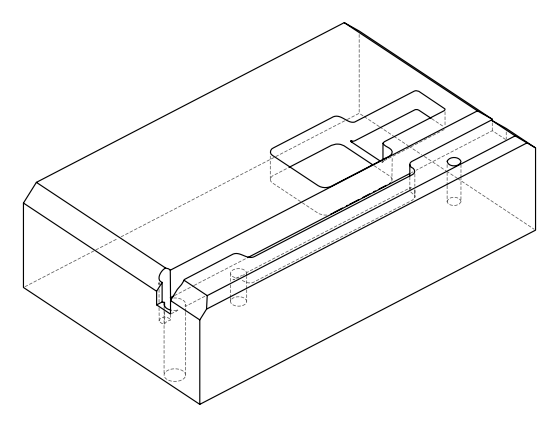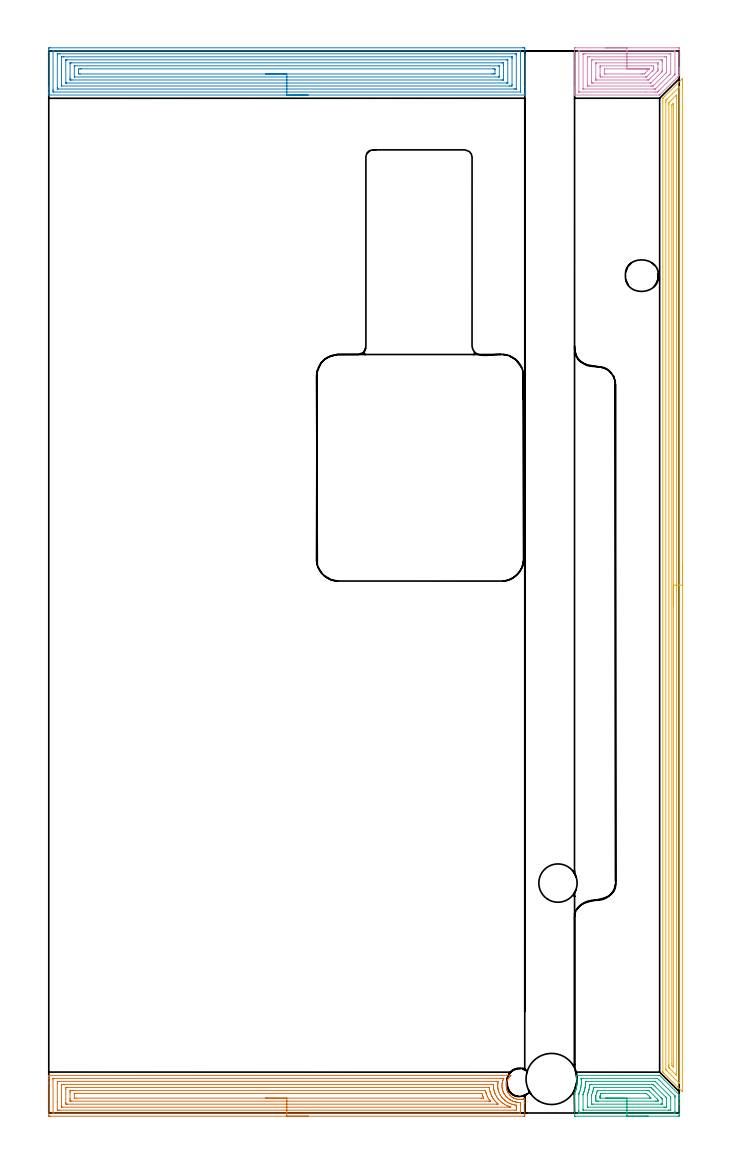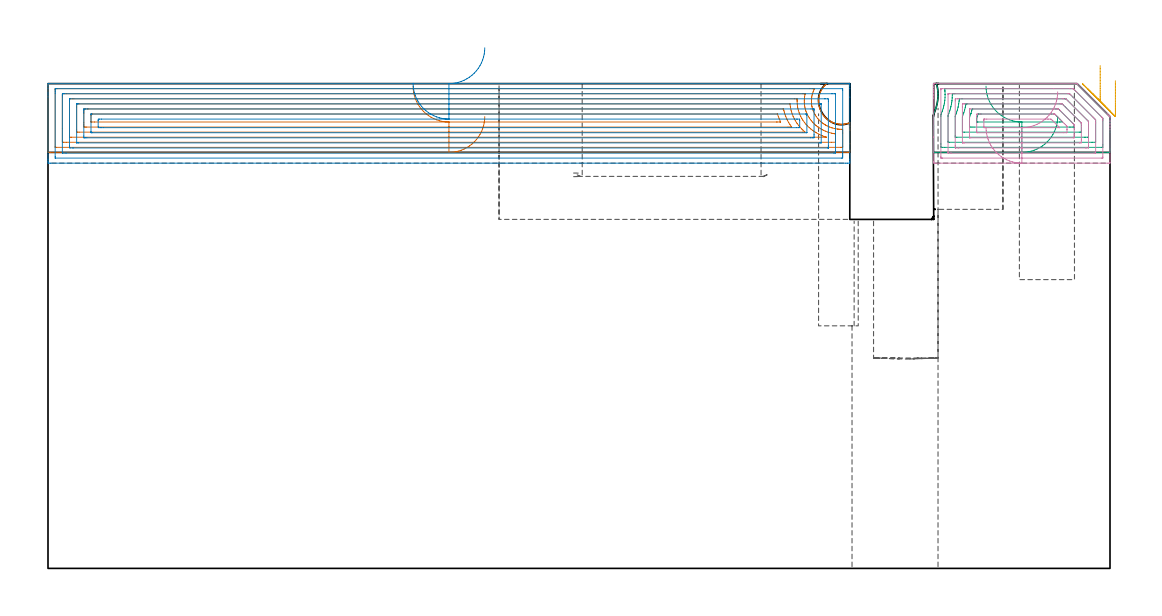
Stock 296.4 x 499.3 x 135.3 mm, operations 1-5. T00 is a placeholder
(PLAN: 18 operations, 10 tool changes, 319.1 min)
(1 AREA_MILL | FG_CHAMFER_SURFACE | UGT0205_001 | 12.66 min | 42651 mm3)
(2 AREA_MILL_1 | FG_CHAMFER_SURFACE_1 | UGT0205_001 | 14.72 min | 57139 mm3)
(3 AREA_MILL_2 | FG_CHAMFER_SURFACE_2 | UGT0205_001 | 2.96 min | 10508 mm3)
(4 AREA_MILL_3 | FG_CHAMFER_SURFACE_3 | UGT0205_001 | 3.42 min | 14115 mm3)
(5 AREA_MILL_4 | FG_CHAMFER_SURFACE_4 | UGT0205_001 | 15.14 min | 19637 mm3)
(6 MILL_OPEN_POCKET | POCKET_OPEN | NXT0201_008 | Follow Part, ap 1.5, ae 75% | 242.45 min | 731304 mm3)
(7 MILL_OPEN_POCKET_1 | POCKET_OPEN_1 | NXT0201_012 | Follow Part, ap 4, ae 75% | 19.39 min | 329471 mm3)
(8 MILL_RECTANGULAR_POCKET | POCKET_RECTANGULAR_STRAIGHT | NXT0201_012 | Follow Part, ap 4, ae 75% | 1.78 min | 28781 mm3)
(9 MILL_RECTANGULAR_SLOT | SLOT_RECTANGULAR | NXT0201_012 | Follow Part, ap 4, ae 75% | 2.06 min | 32383 mm3)
(10 MILL_RECTANGULAR_SLOT_1 | SLOT_RECTANGULAR_1 | NXT0201_012 | Follow Part, ap 4, ae 75% | 0.33 min | 502 mm3)
(11 MILL_BLIND_HOLE_FROM_SOLID_MATERIAL | STEP1POCKET | NXT0201_011 | Spiral | 0.99 min | 10178 mm3)
(12 MILL_BLIND_HOLE_FROM_SOLID_MATERIAL_1 | STEP1POCKET_2 | NXT0201_010 | Spiral | 1.18 min | 4780 mm3)
(13 INDEXABLE_INSERT_DRILL_BLIND_HOLE_FROM_SOLID | STEP1POCKET_1 | NXT0302_007 | 0.18 min | 9737 mm3)
(14 SPOT_DRILL | STEP1HOLE | NXT0321_9005460120000 | 0.05 min | 0 mm3)
(15 DRILL_BLIND_HOLE_INTO_CENTER | STEP1HOLE | UGT0301_185 | 0.05 min | 0 mm3)
(16 GUN_DRILL_THROUGH_HOLE | STEP1HOLE | UGT0307_002 | 0.61 min | 2775 mm3)
(17 SPADE_DRILL_TO_ENLARGE_THROUGH_HOLE | STEP1HOLE | UGT0306_006 | 0.57 min | 15642 mm3)
(18 DRILL_TO_ENLARGE_THROUGH_HOLE | STEP1HOLE | UGT0301_057 | 0.59 min | 24955 mm3)
(TOOL UGT0205_001 | Chamfer Mill 20 x 3 x 45 deg. | D20 FL50 Z2)
(TOOL NXT0201_008 | ENDMILL 6mm [2P460-0600-NA 1630] | D6 FL26 Z6)
(TOOL NXT0201_012 | ENDMILL 16mm [2P460-1600-NA 1630] | D16 FL38 Z6)
(TOOL NXT0201_011 | ENDMILL 12mm [2P460-1200-NA 1630] | D12 FL38 Z6)
(TOOL NXT0201_010 | ENDMILL 10mm [2P460-1000-NA 1630] | D10 FL30 Z6)
(TOOL NXT0302_007 | Index. Insert Drill 18mm [880-D1800L25-05] | D18 PA176 FL90 Z2)
(TOOL NXT0321_9005460120000 | NC Spot Drill, 142deg, 12mm, Carbide, Uncoated | D12 PA142 FL30 Z2)
(TOOL UGT0301_185 | Twist Drill 6.3 mm | D6.3 PA118 FL61 Z2)
(TOOL UGT0307_002 | Gun Drill 6 mm | D6 PA130 FL24 Z1)
(TOOL UGT0306_006 | Spade Drill 15.5mm | D15.5 PA132 FL10 Z2)
(TOOL UGT0301_057 | Twist Drill 24 mm | D24 PA118 FL160 Z2)
(OP 1 AREA_MILL)
G17 G21 G94 G90
T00 M6
G54
G17 G0 G90 X121.9 Y-1.5 S1061 M3
G43 Z145.3 H0
Z126.1
G94 G1 X121.862 Z125.228 F250.
X121.748 Z124.364
X121.559 Z123.512
X121.297 Z122.68
X120.963 Z121.874
X120.56 Z121.1
X120.092 Z120.364
X119.56 Z119.672
X118.971 Z119.029
X118.328 Z118.44
X117.636 Z117.909
X116.9 Z117.44
X116.126 Z117.037
X115.32 Z116.703
X114.488 Z116.441
X113.636 Z116.252
X112.772 Z116.138
X111.9 Z116.1
X0.624
X0.123 Y-1.495 Z116.103
X0.01 Y-1.492 Z116.106
X0. Y-1.374 Z116.223
Y14.066 Z131.661
Y16.432 Z134.027
Y17.128 Z134.727
Y17.39 Z134.99
X0.003 Y17.547 Z135.14
X0.01 Y17.698 Z135.289
X0.177 Y17.7 Z135.3
X216.919
X217.286 Y17.693 Z135.292
X217.215 Y17.622 Z135.221
X217.118 Y17.526 Z135.126
X216.919 Y17.332 Z134.932
X216.835 Y17.249 Z134.849
X216.606 Y16.994 Z134.594
X216.391 Y16.73 Z134.33
X216.158 Y16.403 Z134.003
X215.942 Y16.067 Z133.667
X215.817 Y15.838 Z133.438
X215.607 Y15.396 Z132.996
X215.428 Y14.947 Z132.547
X215.289 Y14.504 Z132.104
X215.183 Y14.056 Z131.656
X215.111 Y13.611 Z131.211
X215.069 Y13.165 Z130.765
X215.06 Y12.719 Z130.319
X215.081 Y12.274 Z129.874
X215.134 Y11.827 Z129.427
X215.217 Y11.382 Z128.982
X215.336 Y10.934 Z128.534
X215.488 Y10.491 Z128.091
X215.681 Y10.041 Z127.641
X215.904 Y9.6 Z127.2
X215.942 Y9.533 Z127.133
X216.219 Y9.114 Z126.714
X216.52 Y8.709 Z126.309
X216.673 Y8.527 Z126.126
X216.835 Y8.351 Z125.949
X217.115 Y8.078 Z125.678
X217.41 Y7.818 Z125.417
X217.728 Y7.575 Z125.174
X218.169 Y7.29 Z124.89
X218.621 Y7.034 Z124.632
X218.707 Y6.993 Z124.589
X218.841 Y6.928 Z124.525
X219.175 Y6.792 Z124.39
X219.195 Y6.784 Z124.382
X219.514 Y6.671 Z124.27
X219.958 Y6.548 Z124.145
X220.407 Y6.454 Z124.051
X220.495 Y6.444 Z124.037
X220.853 Y6.394 Z123.989
X220.899 Y6.391 Z123.985
X221.075 Y6.382 Z123.969
X221.3 Y6.364 Z123.957
X221.31
X221.388 Y6.365 Z123.955
X221.747 Y6.367 Z123.956
X221.812 Y6.372 Z123.96
X222.098 Y6.391 Z123.988
X222.193 Y6.398 Z123.995
X222.282 Y6.411 Z124.007
X222.641 Y6.462 Z124.06
X223.086 Y6.557 Z124.151
X223.176 Y6.582 Z124.175
X223.428 Y6.647 Z124.247
X223.744 Y6.755 Z124.354
X223.772 Y6.761 Z124.36
X223.799 Y6.766 Z124.365
X223.8 Y5.824 Z123.423
Y5.03 Z122.626
Y4.682 Z122.279
Y0.909 Z118.506
Y-0.845 Z116.752
X223.796 Y-1.11 Z116.488
X223.79 Y-1.492 Z116.105
X223.57 Y-1.496 Z116.102
X223.176 Y-1.5 Z116.1
X111.9
Y-0.086 Z117.514
X2.412 Y-0.085 Z117.515
X2.261 Y-0.084 Z117.516
X2.054 Y-0.08 Z117.52
X2.011 Y-0.079 Z117.521
X2.006 Y-0.049 Z117.551
X2.003 Y-0.016 Z117.584
X2. Y0.171 Z117.771
Y15.959 Z133.559
X2.002 Y16.094 Z133.694
X2.006 Y16.201 Z133.801
X2.01 Y16.269 Z133.869
X2.042 Y16.279 Z133.879
X2.412 Y16.284 Z133.884
X2.562 Y16.285 Z133.885
X212.6 Y16.286 Z133.886
X213.344 Y16.284 Z133.884
X213.498 Y16.282 Z133.882
X213.901 Y16.27 Z133.87
X213.786 Y15.999 Z133.599
X213.602 Y15.555 Z133.155
X213.53 Y15.373 Z132.973
X213.344 Y14.833 Z132.433
X213.311 Y14.711 Z132.311
X213.304 Y14.678 Z132.278
X213.224 Y14.302 Z131.902
X213.164 Y13.978 Z131.578
X213.139 Y13.801 Z131.401
X213.079 Y13.184 Z130.784
X213.074 Y12.924 Z130.524
X213.089 Y12.298 Z129.898
X213.111 Y12.047 Z129.647
X213.15 Y11.709 Z129.309
X213.219 Y11.293 Z128.893
X213.247 Y11.17 Z128.77
X213.344 Y10.777 Z128.377
X213.507 Y10.293 Z127.893
X213.593 Y10.049 Z127.649
X213.884 Y9.416 Z127.016
X214.003 Y9.179 Z126.779
X214.103 Y8.994 Z126.594
X214.238 Y8.775 Z126.375
X214.403 Y8.539 Z126.139
X214.806 Y7.981 Z125.581
X215.086 Y7.661 Z125.261
X215.132 Y7.612 Z125.212
X215.558 Y7.202 Z124.802
X216.037 Y6.784 Z124.384
X216.309 Y6.588 Z124.188
X216.556 Y6.426 Z124.026
X216.919 Y6.192 Z123.792
X217.031 Y6.127 Z123.727
X217.426 Y5.907 Z123.507
X217.813 Y5.721 Z123.321
X218.141 Y5.585 Z123.185
X218.707 Y5.384 Z122.984
X218.864 Y5.339 Z122.939
X219.533 Y5.164 Z122.764
X219.601 Y5.148 Z122.748
X219.656 Y5.138 Z122.738
X220.277 Y5.03 Z122.63
X220.495 Y5.001 Z122.601
X220.528 Y4.998 Z122.598
X220.977 Y4.968 Z122.568
X221.388 Y4.953 Z122.553
X221.783 Y4.941 Z122.541
X221.795 Y4.552 Z122.152
X221.798 Y4.153 Z121.753
X221.8 Y3.749 Z121.349
Y0.241 Z117.841
X221.798 Y0.106 Z117.706
X221.794 Y-0.001 Z117.599
X221.79 Y-0.069 Z117.531
X221.758 Y-0.079 Z117.521
X221.388 Y-0.084 Z117.516
X221.238 Y-0.085 Z117.515
X111.9 Y-0.086 Z117.514
Y1.328 Z118.928
X5.093 Y1.329 Z118.929
X4.395 Y1.33 Z118.93
X4.199 Y1.332 Z118.932
X4.012 Y1.335 Z118.935
X4.006 Y1.522 Z119.122
X4.002 Y1.716 Z119.316
X4. Y5.177 Z122.777
X4.001 Y13.996 Z131.596
X4.007 Y14.678 Z132.278
X4.009 Y14.864 Z132.464
X5.093 Y14.871 Z132.471
X210.663
X210.86 Y14.87 Z132.47
X211.253 Y14.866 Z132.466
X211.3 Y14.865 Z132.465
X211.307 Y14.856 Z132.456
X211.304 Y14.825 Z132.425
X211.295 Y14.767 Z132.367
X211.185 Y14.166 Z131.766
X211.134 Y13.801 Z131.401
X211.093 Y13.379 Z130.979
X211.074 Y12.924 Z130.524
X211.081 Y12.513 Z130.113
X211.107 Y12.047 Z129.647
X211.162 Y11.558 Z129.158
X211.232 Y11.17 Z128.77
X211.296 Y10.865 Z128.465
X211.401 Y10.446 Z128.046
X211.449 Y10.293 Z127.893
X211.557 Y9.961 Z127.561
X211.785 Y9.416 Z127.016
X211.953 Y9.026 Z126.626
X212.208 Y8.539 Z126.139
X212.451 Y8.149 Z125.749
X212.795 Y7.661 Z125.261
X213.029 Y7.347 Z124.947
X213.344 Y6.97 Z124.57
X213.518 Y6.784 Z124.384
X213.88 Y6.43 Z124.03
X214.238 Y6.11 Z123.71
X214.479 Y5.907 Z123.507
X214.845 Y5.624 Z123.224
X215.132 Y5.431 Z123.031
X215.775 Y5.03 Z122.63
X216.026 Y4.887 Z122.487
X216.351 Y4.711 Z122.311
X216.919 Y4.453 Z122.053
X217.701 Y4.153 Z121.753
X217.813 Y4.113 Z121.713
X217.874 Y4.093 Z121.693
X218.707 Y3.875 Z121.475
X219.079 Y3.788 Z121.388
X219.601 Y3.69 Z121.29
X219.732 Y3.663 Z121.263
X219.774 Y3.654 Z121.254
X219.79 Y3.645 Z121.245
X219.793 Y3.601 Z121.201
X219.797 Y3.471 Z121.071
X219.799 Y3.276 Z120.876
X219.8 Y3.081 Z120.681
Y2.399 Z119.999
X219.799 Y2.204 Z119.804
X219.793 Y1.522 Z119.122
X219.791 Y1.336 Z118.936
X218.707 Y1.329 Z118.929
X111.9 Y1.328 Z118.928
Y2.743 Z120.343
X6.53
X6.145 Y2.745 Z120.345
X6.077 Y2.746 Z120.346
X6.012 Y2.749 Z120.349
X6.009 Y2.845 Z120.445
X6. Y3.263 Z120.863
Y12.911 Z130.511
X6.01 Y13.356 Z130.956
X6.02 Y13.45 Z131.05
X6.156 Y13.453 Z131.053
X6.339 Y13.456 Z131.056
X6.881 Y13.457 Z131.057
X7.231
X208.333
X208.875 Y13.453 Z131.053
X209.055 Y13.45 Z131.05
X209.076 Y13.447 Z131.047
X209.077 Y13.371 Z130.971
X209.076 Y13.254 Z130.854
X209.073 Y13.116 Z130.716
X209.071 Y12.924 Z130.524
X209.073 Y12.731 Z130.331
X209.106 Y12.047 Z129.647
X209.126 Y11.801 Z129.401
X209.216 Y11.17 Z128.77
X209.295 Y10.759 Z128.359
X209.413 Y10.293 Z127.893
X209.649 Y9.534 Z127.134
X209.695 Y9.416 Z127.016
X209.769 Y9.233 Z126.833
X210.083 Y8.539 Z126.139
X210.402 Y7.918 Z125.518
X210.563 Y7.661 Z125.261
X210.663 Y7.508 Z125.108
X211.187 Y6.784 Z124.384
X211.557 Y6.332 Z123.932
X211.946 Y5.907 Z123.507
X212.451 Y5.429 Z123.029
X212.909 Y5.03 Z122.63
X213.344 Y4.688 Z122.288
X213.665 Y4.466 Z122.066
X214.145 Y4.153 Z121.753
X214.238 Y4.094 Z121.694
X214.4 Y3.994 Z121.594
X215.132 Y3.594 Z121.194
X215.808 Y3.276 Z120.876
X216.026 Y3.184 Z120.784
X216.184 Y3.121 Z120.721
X216.619 Y2.96 Z120.56
X216.919 Y2.85 Z120.45
X217.04 Y2.808 Z120.408
X217.182 Y2.757 Z120.357
X217.203 Y2.749 Z120.349
X217.181 Y2.747 Z120.347
X217.116 Y2.744 Z120.344
X217.036 Y2.743 Z120.343
X216.919
X111.9
Y4.157 Z121.757
X8.668
X8.223 Y4.161 Z121.761
X8.012 Y4.164 Z121.764
X8.009 Y4.287 Z121.887
X8.001 Y4.808 Z122.408
Y11.17 Z128.77
X8.004 Y11.821 Z129.421
X8.011 Y12.036 Z129.636
X8.672 Y12.043 Z129.643
X207.088
X207.093 Y12.042 Z129.642
X207.095 Y12.04 Z129.64
X207.201 Y11.17 Z128.77
X207.219 Y11.041 Z128.641
X207.382 Y10.293 Z127.893
X207.483 Y9.905 Z127.505
X207.643 Y9.416 Z127.016
X207.754 Y9.096 Z126.696
X207.976 Y8.544 Z126.144
X207.982 Y8.531 Z126.131
X208.267 Y7.935 Z125.535
X208.41 Y7.661 Z125.261
X208.573 Y7.358 Z124.958
X208.875 Y6.87 Z124.47
X208.935 Y6.784 Z124.384
X209.074 Y6.589 Z124.189
X209.594 Y5.907 Z123.507
X209.769 Y5.692 Z123.292
X210.376 Y5.03 Z122.63
X210.663 Y4.756 Z122.356
X211.301 Y4.165 Z121.765
X211.104 Y4.162 Z121.762
X210.663 Y4.157 Z121.757
X111.9
Y5.571 Z123.171
X10.798
X10.456 Y5.573 Z123.173
X10.113 Y5.576 Z123.176
X10.024 Y5.578 Z123.178
X10.01 Y5.64 Z123.24
X10.005 Y5.758 Z123.358
X10.002 Y5.907 Z123.507
X10. Y6.354 Z123.954
Y6.784 Z124.384
Y9.416 Z127.016
Y9.862 Z127.462
X10.003 Y10.293 Z127.893
X10.007 Y10.516 Z128.116
X10.01 Y10.621 Z128.221
X10.118 Y10.624 Z128.224
X10.456 Y10.627 Z128.227
X11.007 Y10.629 Z128.229
X11.349
X205.129 Y10.628 Z128.228
X205.215 Y10.627 Z128.227
X205.256 Y10.625 Z128.225
X205.27 Y10.623 Z128.223
X205.3 Y10.528 Z128.128
X205.351 Y10.293 Z127.893
X205.365 Y10.23 Z127.83
X205.487 Y9.769 Z127.369
X205.593 Y9.416 Z127.016
X205.723 Y9.001 Z126.601
X205.901 Y8.539 Z126.139
X206.194 Y7.848 Z125.448
X206.28 Y7.661 Z125.261
X206.352 Y7.506 Z125.106
X206.745 Y6.784 Z124.384
X207.088 Y6.244 Z123.844
X207.515 Y5.642 Z123.242
X207.549 Y5.588 Z123.188
X207.552 Y5.577 Z123.177
X207.543 Y5.576 Z123.176
X207.429 Y5.573 Z123.173
X207.088 Y5.572 Z123.172
X206.537 Y5.571 Z123.171
X111.9
Y6.985 Z124.585
X12.932
X12.243 Y6.987 Z124.587
X12.034 Y6.99 Z124.59
X12.009 Y6.992 Z124.592
X12.006 Y6.999 Z124.599
X12.002 Y7.022 Z124.622
X12.001 Y8.777 Z126.377
X12.005 Y9.016 Z126.616
X12.01 Y9.174 Z126.774
X12.016 Y9.209 Z126.809
X12.029 Y9.21 Z126.81
X12.071 Y9.212 Z126.812
X12.243 Y9.214 Z126.814
X12.448 Y9.215 Z126.815
X203.513 Y9.214 Z126.814
X203.558 Y9.213 Z126.813
X203.582 Y9.211 Z126.811
X203.589 Y9.209 Z126.809
X203.599 Y9.185 Z126.785
X203.83 Y8.539 Z126.139
X204.017 Y8.043 Z125.643
X204.185 Y7.661 Z125.261
X204.406 Y7.16 Z124.76
X204.449 Y7.056 Z124.656
X204.456 Y7.034 Z124.634
X204.463 Y6.992 Z124.592
X204.406 Y6.991 Z124.591
X204.199 Y6.988 Z124.588
X203.513 Y6.986 Z124.586
X203.308 Y6.985 Z124.585
X111.9
X111.028 Z124.623
X110.163 Z124.737
X109.312 Z124.926
X108.48 Z125.188
X107.674 Z125.522
X106.9 Z125.925
X106.164 Z126.394
X105.472 Z126.925
X104.829 Z127.514
X104.24 Z128.157
X103.708 Z128.85
X103.24 Z129.585
X102.837 Z130.359
X102.503 Z131.165
X102.241 Z131.997
X102.052 Z132.849
X101.938 Z133.714
X101.9 Z134.585
G0 Z145.3
M5
M2
(OP 2 AREA_MILL_1)
G17 G21 G94 G90
T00 M6
G54
G17 G0 G90 X121.9 Y478.6 S1061 M3
G43 Z145.3 H0
G94 G1 X121.862 Z144.428 F250.
X121.748 Z143.563
X121.559 Z142.712
X121.297 Z141.88
X120.963 Z141.074
X120.56 Z140.3
X120.092 Z139.564
X119.56 Z138.872
X118.971 Z138.229
X118.328 Z137.64
X117.636 Z137.108
X116.9 Z136.64
X116.126 Z136.237
X115.32 Z135.903
X114.488 Z135.641
X113.636 Z135.452
X112.772 Z135.338
X111.9 Z135.3
X0.177
X0.009 Y478.603 Z135.288
X0.007 Y478.618 Z135.273
X0. Y478.988 Z134.911
Y479.273 Z134.627
Y479.974 Z133.921
Y481.209 Z132.688
Y481.742 Z132.152
Y482.36 Z131.536
Y499.693 Z114.204
X0.004 Y500.31 Z113.587
X0.009 Y500.792 Z113.106
X0.134 Y500.795 Z113.103
X0.624 Y500.8 Z113.1
X222.681
X223.176 Y500.799 Z113.101
X223.666 Y500.795 Z113.103
X223.791 Y500.792 Z113.106
X223.796 Y500.31 Z113.587
X223.8 Y499.693 Z114.205
Y482.36 Z131.536
Y479.974 Z133.921
Y479.273 Z134.627
Y478.988 Z134.911
X223.793 Y478.618 Z135.273
X223.791 Y478.603 Z135.288
X223.623 Y478.6 Z135.3
X111.9
Y480.014 Z133.886
X2.37 Y480.015 Z133.885
X2.014 Y480.021 Z133.879
X2.009 Y480.136 Z133.764
X2.002 Y480.379 Z133.521
X2. Y480.858 Z133.042
Y481.265 Z132.635
X2.001 Y498.948 Z114.952
X2.008 Y499.356 Z114.544
X2.01 Y499.378 Z114.522
X2.015 Y499.38 Z114.52
X2.039 Y499.383 Z114.517
X2.092 Y499.385 Z114.515
X221.43
X221.786 Y499.379 Z114.521
X221.791 Y499.264 Z114.636
X221.798 Y499.021 Z114.879
X221.8 Y498.542 Z115.358
Y498.135 Z115.765
X221.799 Y480.452 Z133.448
X221.792 Y480.044 Z133.856
X221.79 Y480.022 Z133.878
X221.785 Y480.02 Z133.88
X221.761 Y480.017 Z133.883
X221.708 Y480.015 Z133.885
X111.9 Y480.014 Z133.886
Y481.428 Z132.472
X4.516 Y481.429 Z132.471
X4.199 Y481.43 Z132.47
X4.094 Y481.432 Z132.468
X4.018 Y481.435 Z132.465
X4.01 Y481.546 Z132.354
X4.004 Y481.742 Z132.158
X4. Y481.939 Z131.961
X4.001 Y497.854 Z116.046
X4.006 Y497.92 Z115.98
X4.011 Y497.965 Z115.935
X4.041 Y497.967 Z115.933
X4.199 Y497.969 Z115.931
X4.776 Y497.971 Z115.929
X5.093 Y497.972 Z115.928
X219.284 Y497.971 Z115.929
X219.601 Y497.97 Z115.93
X219.706 Y497.968 Z115.932
X219.782 Y497.965 Z115.935
X219.79 Y497.854 Z116.046
X219.796 Y497.658 Z116.242
X219.8 Y497.461 Z116.439
X219.799 Y481.546 Z132.354
X219.794 Y481.48 Z132.42
X219.789 Y481.435 Z132.465
X219.759 Y481.433 Z132.467
X219.601 Y481.431 Z132.469
X219.024 Y481.429 Z132.471
X218.707 Y481.428 Z132.472
X111.9
Y482.843 Z131.057
X6.124
X6.071 Y482.844 Z131.056
X6.034 Y482.846 Z131.054
X6.017 Y482.849 Z131.051
X6.01 Y482.861 Z131.039
X6.005 Y483.072 Z130.828
X6. Y483.498 Z130.402
Y495.876 Z118.024
X6.006 Y496.325 Z117.575
X6.01 Y496.536 Z117.364
X6.212 Y496.551 Z117.349
X6.881 Y496.556 Z117.344
X7.099 Y496.557 Z117.343
X217.676
X217.729 Y496.556 Z117.344
X217.766 Y496.554 Z117.346
X217.783 Y496.551 Z117.349
X217.79 Y496.539 Z117.361
X217.795 Y496.327 Z117.573
X217.8 Y495.902 Z117.998
Y483.524 Z130.376
X217.794 Y483.075 Z130.825
X217.79 Y482.864 Z131.036
X217.588 Y482.849 Z131.051
X216.919 Y482.844 Z131.056
X216.701 Y482.843 Z131.057
X111.9
Y484.257 Z129.643
X8.529
X8.25 Y484.259 Z129.641
X8.064 Y484.263 Z129.637
X8.008 Y484.265 Z129.635
X8.006 Y484.273 Z129.627
X8.003 Y484.301 Z129.599
X8.001 Y484.395 Z129.505
Y495.005 Z118.895
X8.003 Y495.088 Z118.812
X8.006 Y495.128 Z118.772
X8.008 Y495.133 Z118.767
X8.032 Y495.136 Z118.764
X8.11 Y495.139 Z118.761
X8.389 Y495.143 Z118.757
X8.529
X215.271
X215.55 Y495.141 Z118.759
X215.736 Y495.137 Z118.763
X215.792 Y495.135 Z118.765
X215.794 Y495.126 Z118.774
X215.797 Y495.099 Z118.801
X215.799 Y495.005 Z118.895
Y484.395 Z129.505
X215.797 Y484.312 Z129.588
X215.794 Y484.272 Z129.628
X215.792 Y484.267 Z129.633
X215.768 Y484.264 Z129.636
X215.69 Y484.26 Z129.64
X215.411 Y484.257 Z129.643
X215.271
X111.9
Y485.671 Z128.229
X10.953
X10.456 Y485.673 Z128.227
X10.053 Y485.678 Z128.222
X10.01 Y485.68 Z128.22
X10.004 Y485.725 Z128.175
X10.001 Y486.163 Z127.737
X10. Y486.614 Z127.286
X10.001 Y493.237 Z120.663
X10.005 Y493.683 Z120.217
X10.009 Y493.714 Z120.186
X10.024 Y493.722 Z120.178
X10.083 Y493.725 Z120.175
X10.207 Y493.727 Z120.173
X10.456 Y493.728 Z120.172
X10.852 Y493.729 Z120.171
X212.847
X213.344 Y493.726 Z120.174
X213.747 Y493.722 Z120.178
X213.79 Y493.72 Z120.18
X213.796 Y493.674 Z120.226
X213.799 Y493.237 Z120.663
X213.8 Y492.786 Z121.114
X213.799 Y486.163 Z127.737
X213.795 Y485.717 Z128.183
X213.791 Y485.686 Z128.214
X213.776 Y485.678 Z128.222
X213.717 Y485.675 Z128.225
X213.593 Y485.673 Z128.227
X213.344 Y485.671 Z128.229
X212.948
X111.9
Y487.085 Z126.815
X12.205 Y487.086 Z126.814
X12.043 Y487.09 Z126.81
X12.011 Y487.092 Z126.808
X12.005 Y487.114 Z126.786
X12.001 Y487.14 Z126.76
X12. Y491.95 Z121.95
X12.002 Y492.11 Z121.79
X12.006 Y492.238 Z121.662
X12.012 Y492.309 Z121.591
X12.031 Y492.31 Z121.59
X12.243 Y492.314 Z121.586
X12.282 Y492.315 Z121.585
X211.595 Y492.314 Z121.586
X211.757 Y492.31 Z121.59
X211.789 Y492.308 Z121.592
X211.795 Y492.286 Z121.614
X211.799 Y492.26 Z121.64
X211.8 Y487.45 Z126.45
X211.798 Y487.29 Z126.61
X211.794 Y487.162 Z126.738
X211.788 Y487.091 Z126.809
X211.769 Y487.09 Z126.81
X211.557 Y487.086 Z126.814
X211.518 Y487.085 Z126.815
X111.9
Y488.499 Z125.401
X14.925 Y488.5 Z125.4
X14.348 Y488.502 Z125.398
X14.031 Y488.507 Z125.393
X14.003 Y488.816 Z125.084
X14.001 Y488.846 Z125.054
Y490.613 Z123.287
X14.031 Y490.893 Z123.007
X14.606 Y490.899 Z123.001
X14.925 Y490.9 Z123.
X15.499
X208.875
X209.452 Y490.898 Z123.002
X209.769 Y490.893 Z123.007
X209.797 Y490.584 Z123.316
X209.799 Y490.554 Z123.346
Y488.787 Z125.113
X209.769 Y488.507 Z125.393
X209.194 Y488.501 Z125.399
X208.875 Y488.5 Z125.4
X208.301 Y488.499 Z125.401
X111.9
X111.028 Z125.439
X110.164 Z125.552
X109.312 Z125.741
X108.48 Z126.004
X107.674 Z126.337
X106.9 Z126.74
X106.164 Z127.209
X105.472 Z127.74
X104.829 Z128.329
X104.24 Z128.973
X103.708 Z129.665
X103.24 Z130.401
X102.837 Z131.174
X102.503 Z131.98
X102.241 Z132.812
X102.052 Z133.664
X101.938 Z134.529
X101.9 Z135.401
G0 Z145.3
M5
M2
(OP 3 AREA_MILL_2)
G17 G21 G94 G90
T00 M6
G54
G17 G0 G90 X281.8 Y-1.5 S1061 M3
G43 Z145.3 H0
Z126.1
G94 G1 X281.762 Z125.228 F250.
X281.648 Z124.363
X281.459 Z123.512
X281.197 Z122.68
X280.863 Z121.874
X280.46 Z121.1
X279.991 Z120.364
X279.46 Z119.672
X278.871 Z119.029
X278.228 Z118.44
X277.536 Z117.908
X276.8 Z117.44
X276.026 Z117.037
X275.22 Z116.703
X274.388 Z116.441
X273.536 Z116.252
X272.672 Z116.138
X271.8 Z116.1
X247.771
X247.271 Y-1.494 Z116.103
X247.21 Y-1.491 Z116.105
X247.2 Y-1.424 Z116.173
Y5.03 Z122.624
Y5.659 Z123.257
Y5.907 Z123.504
Y7.661 Z125.257
Y8.157 Z125.756
Y8.539 Z126.137
Y8.977 Z126.576
X247.201 Y9.169 Z126.768
X247.21 Y9.282 Z126.88
X247.347 Y9.601 Z127.199
X247.7 Y10.491 Z128.09
X247.786 Y10.731 Z128.331
X247.837 Y10.875 Z128.475
X247.917 Y11.17 Z128.768
X247.975 Y11.383 Z128.981
X248.179 Y12.274 Z129.873
X248.314 Y13.165 Z130.764
X248.381 Y14.057 Z131.655
Y14.948 Z132.547
X248.313 Y15.839 Z133.438
X248.227 Y16.411 Z134.011
X248.179 Y16.73 Z134.329
X248.009 Y17.519 Z135.114
X247.989 Y17.625 Z135.219
X247.977 Y17.696 Z135.29
X248.216 Y17.7 Z135.3
X286.93
X287.206 Y17.696 Z135.29
X287.374 Y17.526 Z135.125
X296.274 Y8.626 Z126.224
X296.358 Y8.539 Z126.138
X296.39 Y8.503 Z126.103
X296.4 Y8.043 Z125.642
Y7.28 Z124.879
Y7.229 Z124.828
Y6.784 Z124.38
Y6.537 Z124.133
Y4.782 Z122.38
Y4.153 Z121.747
X296.399 Y-0.548 Z117.049
X296.394 Y-1.11 Z116.487
X296.39 Y-1.492 Z116.105
X296.22 Y-1.495 Z116.103
X295.829 Y-1.5 Z116.1
X271.8
Y-0.086 Z117.514
X250.292
X249.551 Y-0.084 Z117.516
X249.399 Y-0.083 Z117.517
X249.23 Y-0.079 Z117.521
X249.21 Y-0.024 Z117.576
X249.204 Y0.109 Z117.709
X249.201 Y0.645 Z118.245
X249.2 Y0.99 Z118.59
X249.201 Y8.539 Z126.139
X249.204 Y8.88 Z126.48
X249.21 Y9.016 Z126.616
X249.245 Y9.131 Z126.731
X249.353 Y9.416 Z127.016
X249.407 Y9.557 Z127.157
X249.551 Y9.92 Z127.52
X249.652 Y10.193 Z127.793
X249.686 Y10.293 Z127.893
X249.861 Y10.864 Z128.464
X249.943 Y11.17 Z128.77
X250.038 Y11.566 Z129.166
X250.143 Y12.047 Z129.647
X250.188 Y12.296 Z129.896
X250.284 Y12.924 Z130.524
X250.301 Y13.061 Z130.661
X250.355 Y13.801 Z131.401
X250.38 Y14.618 Z132.218
Y14.678 Z132.278
X250.379 Y14.739 Z132.339
X250.335 Y15.555 Z133.155
X250.328 Y15.666 Z133.266
X250.316 Y15.794 Z133.394
X250.27 Y16.268 Z133.868
X250.284 Y16.279 Z133.879
X250.303 Y16.282 Z133.882
X250.348 Y16.284 Z133.884
X250.441 Y16.285 Z133.885
X250.59 Y16.286 Z133.886
X285.299 Y16.285 Z133.885
X286.04 Y16.28 Z133.88
X286.141 Y16.279 Z133.879
X286.248 Y16.19 Z133.79
X286.93 Y15.521 Z133.121
X294.236 Y8.214 Z125.814
X294.327 Y8.12 Z125.72
X294.37 Y8.073 Z125.673
X294.389 Y8.05 Z125.65
X294.391 Y8.007 Z125.607
X294.397 Y7.661 Z125.261
X294.4 Y7.316 Z124.916
X294.399 Y0.645 Z118.245
X294.398 Y0.301 Z117.901
X294.39 Y-0.046 Z117.554
X294.387 Y-0.08 Z117.52
X294.372 Y-0.082 Z117.518
X294.327 Y-0.084 Z117.516
X294.235 Y-0.085 Z117.515
X294.049 Y-0.086 Z117.514
X271.8
Y1.328 Z118.928
X251.526 Y1.329 Z118.929
X251.331 Y1.33 Z118.93
X251.266 Y1.332 Z118.932
X251.222 Y1.335 Z118.935
X251.21 Y1.394 Z118.994
X251.205 Y1.522 Z119.122
X251.201 Y1.65 Z119.25
Y8.539 Z126.139
X251.203 Y8.665 Z126.265
X251.21 Y8.795 Z126.395
X251.242 Y8.924 Z126.524
X251.331 Y9.168 Z126.768
X251.4 Y9.347 Z126.947
X251.426 Y9.416 Z127.016
X251.636 Y9.992 Z127.592
X251.731 Y10.293 Z127.893
X251.843 Y10.665 Z128.265
X251.972 Y11.17 Z128.77
X252.02 Y11.368 Z128.968
X252.164 Y12.047 Z129.647
X252.173 Y12.094 Z129.694
X252.221 Y12.398 Z129.998
X252.287 Y12.858 Z130.458
X252.294 Y12.924 Z130.524
X252.354 Y13.67 Z131.27
X252.359 Y13.801 Z131.401
X252.378 Y14.523 Z132.123
X252.386 Y14.853 Z132.453
X252.719 Y14.864 Z132.464
X252.917 Y14.869 Z132.469
X253.111 Y14.871 Z132.471
X284.954
X285.051 Y14.87 Z132.47
X285.1 Y14.867 Z132.467
X285.12 Y14.865 Z132.465
X285.15 Y14.844 Z132.444
X285.32 Y14.678 Z132.278
X286.04 Y13.961 Z131.561
X291.462 Y8.539 Z126.139
X292.269 Y7.73 Z125.33
X292.332 Y7.661 Z125.261
X292.39 Y7.595 Z125.195
X292.395 Y7.537 Z125.137
X292.4 Y6.784 Z124.384
Y6.656 Z124.256
X292.399 Y1.522 Z119.122
X292.397 Y1.396 Z118.996
X292.39 Y1.352 Z118.952
X292.384 Y1.335 Z118.935
X292.366 Y1.333 Z118.933
X292.269 Y1.331 Z118.931
X291.575 Y1.329 Z118.929
X291.379 Y1.328 Z118.928
X271.8
Y2.743 Z120.343
X253.651
X253.302 Y2.745 Z120.345
X253.225 Y2.747 Z120.347
X253.214 Y2.749 Z120.349
X253.21 Y2.758 Z120.358
X253.205 Y2.795 Z120.395
X253.202 Y2.874 Z120.474
X253.2 Y3.188 Z120.788
X253.201 Y8.449 Z126.049
X253.205 Y8.539 Z126.139
X253.21 Y8.636 Z126.236
X253.24 Y8.726 Z126.326
X253.297 Y8.886 Z126.486
X253.391 Y9.139 Z126.739
X253.491 Y9.416 Z127.016
X253.621 Y9.789 Z127.389
X253.778 Y10.293 Z127.893
X253.827 Y10.464 Z128.064
X254.001 Y11.152 Z128.752
X254.004 Y11.167 Z128.767
X254.15 Y11.899 Z129.499
X254.175 Y12.047 Z129.647
X254.265 Y12.663 Z130.263
X254.297 Y12.924 Z130.524
X254.357 Y13.45 Z131.05
X254.891 Y13.454 Z131.054
X255.24 Y13.456 Z131.056
X283.719 Y13.457 Z131.057
X283.989 Y13.455 Z131.055
X284.056 Y13.453 Z131.053
X284.085 Y13.451 Z131.051
X284.127 Y13.413 Z131.013
X284.26 Y13.289 Z130.889
X284.627 Y12.924 Z130.524
X285.15 Y12.402 Z130.002
X289.889 Y7.661 Z125.261
X290.168 Y7.377 Z124.977
X290.348 Y7.191 Z124.791
X290.39 Y7.141 Z124.741
X290.394 Y7.119 Z124.719
X290.397 Y7.07 Z124.67
X290.4 Y6.873 Z124.473
Y6.784 Z124.384
Y3.364 Z120.964
X290.399 Y3.276 Z120.876
X290.393 Y2.882 Z120.482
X290.39 Y2.784 Z120.384
X290.379 Y2.749 Z120.349
X290.32 Y2.748 Z120.348
X290.138 Y2.745 Z120.345
X289.599 Y2.743 Z120.343
X289.251
X271.8
Y4.157 Z121.757
X255.78
X255.338 Y4.16 Z121.76
X255.229 Y4.162 Z121.762
X255.21 Y4.164 Z121.764
X255.207 Y4.182 Z121.782
X255.203 Y4.22 Z121.82
X255.201 Y4.302 Z121.902
X255.2 Y7.661 Z125.261
X255.202 Y8.231 Z125.831
X255.209 Y8.386 Z125.986
X255.214 Y8.46 Z126.06
X255.553 Y9.416 Z127.016
X255.61 Y9.584 Z127.184
X255.78 Y10.137 Z127.737
X255.813 Y10.261 Z127.861
X255.821 Y10.293 Z127.893
X255.98 Y10.973 Z128.573
X256.023 Y11.17 Z128.77
X256.132 Y11.701 Z129.301
X256.159 Y11.842 Z129.442
X256.18 Y11.95 Z129.55
X256.195 Y12.017 Z129.617
X256.207 Y12.037 Z129.637
X256.228
X256.67 Y12.043 Z129.643
X282.48
X282.926 Y12.038 Z129.638
X283.033 Y12.036 Z129.636
X283.171 Y11.919 Z129.519
X283.37 Y11.728 Z129.328
X283.932 Y11.17 Z128.77
X284.26 Y10.842 Z128.442
X287.819 Y7.281 Z124.881
X288.309 Y6.784 Z124.384
X288.378 Y6.712 Z124.312
X288.39 Y6.641 Z124.241
X288.394 Y6.498 Z124.098
X288.399 Y6.213 Z123.813
X288.4 Y4.458 Z122.058
X288.397 Y4.267 Z121.867
X288.393 Y4.198 Z121.798
X288.39 Y4.165 Z121.765
X288.372 Y4.163 Z121.763
X288.262 Y4.16 Z121.76
X287.819 Y4.157 Z121.757
X271.8
Y5.571 Z123.171
X258.45
X257.9 Y5.572 Z123.172
X257.56 Y5.575 Z123.175
X257.229 Y5.578 Z123.178
X257.21 Y5.907 Z123.507
X257.203 Y6.26 Z123.86
X257.201 Y6.784 Z124.384
X257.2 Y7.139 Z124.739
X257.202 Y7.661 Z125.261
X257.205 Y8.012 Z125.612
X257.216 Y8.274 Z125.874
X257.56 Y9.258 Z126.858
X257.597 Y9.379 Z126.979
X257.608 Y9.416 Z127.016
X257.789 Y10.067 Z127.667
X257.848 Y10.293 Z127.893
X257.917 Y10.557 Z128.157
X257.934 Y10.613 Z128.213
X257.939 Y10.622 Z128.222
X257.955 Y10.624 Z128.224
X257.996 Y10.627 Z128.227
X258.11 Y10.628 Z128.228
X281.249
X281.59 Y10.626 Z128.226
X281.93 Y10.622 Z128.222
X282.021 Y10.62 Z128.22
X282.068 Y10.576 Z128.176
X282.167 Y10.482 Z128.082
X282.359 Y10.293 Z127.893
X282.48 Y10.173 Z127.773
X286.04 Y6.611 Z124.211
X286.385 Y6.255 Z123.855
X286.395 Y5.907 Z123.507
X286.398 Y5.73 Z123.33
X286.397 Y5.641 Z123.241
X286.393 Y5.597 Z123.197
X286.39 Y5.58 Z123.18
X286.374 Y5.577 Z123.177
X286.04 Y5.574 Z123.174
X285.49 Y5.571 Z123.171
X285.15
X271.8
Y6.985 Z124.585
X259.545 Y6.986 Z124.586
X259.34 Y6.987 Z124.587
X259.243 Y6.99 Z124.59
X259.218 Y6.992 Z124.592
X259.21 Y6.998 Z124.598
X259.207 Y7.062 Z124.662
X259.203 Y7.246 Z124.846
X259.2 Y7.523 Z125.123
X259.201 Y7.661 Z125.261
X259.202 Y7.797 Z125.397
X259.21 Y7.938 Z125.538
X259.232 Y8.127 Z125.727
X259.34 Y8.453 Z126.053
X259.363 Y8.517 Z126.117
X259.586 Y9.174 Z126.774
X259.599 Y9.205 Z126.805
X259.632 Y9.208 Z126.808
X259.716 Y9.211 Z126.811
X259.887 Y9.213 Z126.813
X260.23 Y9.215 Z126.815
X260.434
X280.014 Y9.214 Z126.814
X280.7 Y9.21 Z126.81
X280.911 Y9.208 Z126.808
X281.59 Y8.608 Z126.208
X281.662 Y8.539 Z126.139
X282.48 Y7.722 Z125.322
X282.537 Y7.661 Z125.261
X283.159 Y6.992 Z124.592
X282.48 Y6.987 Z124.587
X282.275 Y6.986 Z124.586
X271.8 Y6.985 Z124.585
X270.928 Z124.623
X270.063 Z124.737
X269.212 Z124.926
X268.38 Z125.188
X267.574 Z125.522
X266.8 Z125.925
X266.064 Z126.394
X265.372 Z126.925
X264.729 Z127.514
X264.14 Z128.157
X263.608 Z128.85
X263.14 Z129.585
X262.737 Z130.359
X262.403 Z131.165
X262.141 Z131.997
X261.952 Z132.849
X261.838 Z133.714
X261.8 Z134.585
G0 Z145.3
M5
M2
(OP 4 AREA_MILL_3)
G17 G21 G94 G90
T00 M6
G54
G17 G0 G90 X261.8 Y500.8 S1061 M3
G43 Z145.3 H0
Z123.1
G94 G1 X261.838 Z122.228 F250.
X261.952 Z121.364
X262.141 Z120.512
X262.403 Z119.68
X262.737 Z118.874
X263.14 Z118.1
X263.609 Z117.364
X264.14 Z116.672
X264.729 Z116.029
X265.372 Z115.44
X266.064 Z114.909
X266.8 Z114.44
X267.574 Z114.037
X268.38 Z113.703
X269.212 Z113.441
X270.064 Z113.252
X270.928 Z113.138
X271.8 Z113.1
X295.829
X296.23 Y500.796 Z113.102
X296.39 Y500.791 Z113.106
X296.4 Y500.627 Z113.269
Y491.468 Z122.425
Y490.834 Z123.063
Y490.584 Z123.313
Y489.95 Z123.947
Y489.7 Z124.196
Y489.2 Z124.699
Y488.816 Z125.083
Y487.932 Z125.968
X296.399 Y487.897 Z126.003
X296.39 Y487.802 Z126.097
X296.2 Y487.6 Z126.3
X295.983 Y487.383 Z126.517
X295.649 Y487.047 Z126.849
X287.365 Y478.764 Z135.133
X287.205 Y478.604 Z135.29
X286.93 Y478.6 Z135.3
X247.326
X247.21 Y478.606 Z135.292
X247.2 Y478.877 Z135.022
Y479.589 Z134.31
Y480.358 Z133.541
Y480.858 Z133.038
Y481.108 Z132.789
Y481.742 Z132.155
Y481.992 Z131.905
Y482.626 Z131.268
Y493.52 Z120.377
Y500.31 Z113.587
X247.202 Y500.63 Z113.267
X247.21 Y500.791 Z113.105
X247.373 Y500.799 Z113.099
X247.771 Y500.8 Z113.1
X271.8
Y499.386 Z114.514
X294.09
X294.266 Y499.384 Z114.516
X294.354 Y499.381 Z114.519
X294.389 Y499.379 Z114.521
X294.392 Y499.352 Z114.548
X294.396 Y499.275 Z114.625
X294.399 Y499.078 Z114.822
X294.4 Y488.816 Z125.084
X294.399 Y488.469 Z125.431
X294.394 Y488.334 Z125.566
X294.39 Y488.268 Z125.632
X294.358 Y488.22 Z125.68
X294.081 Y487.932 Z125.968
X294.066 Y487.915 Z125.985
X286.93 Y480.779 Z133.121
X286.524 Y480.377 Z133.523
X286.36 Y480.216 Z133.684
X286.227 Y480.089 Z133.811
X286.141 Y480.021 Z133.879
X286.04 Y480.016 Z133.884
X285.998 Y480.015 Z133.885
X285.15 Y480.014 Z133.886
X280.7
X249.51
X249.334 Y480.016 Z133.884
X249.246 Y480.019 Z133.881
X249.211 Y480.021 Z133.879
X249.208 Y480.048 Z133.852
X249.204 Y480.125 Z133.775
X249.201 Y480.322 Z133.578
Y498.89 Z115.01
X249.206 Y499.238 Z114.662
X249.21 Y499.337 Z114.563
X249.215 Y499.38 Z114.52
X249.233 Y499.381 Z114.519
X249.338 Y499.383 Z114.517
X249.551 Y499.386 Z114.514
X249.591
X271.8
Y497.972 Z115.928
X291.954 Y497.971 Z115.929
X292.269 Y497.97 Z115.93
X292.373 Y497.967 Z115.933
X292.384 Y497.966 Z115.934
X292.39 Y497.942 Z115.958
X292.397 Y497.874 Z116.026
X292.399 Y497.787 Z116.113
X292.4 Y489.571 Z124.329
X292.39 Y488.816 Z125.084
X292.387 Y488.699 Z125.201
X292.269 Y488.572 Z125.328
X291.949 Y488.249 Z125.651
X291.632 Y487.932 Z125.968
X285.443 Y481.742 Z132.158
X285.295 Y481.597 Z132.303
X285.15 Y481.458 Z132.442
X285.11 Y481.435 Z132.465
X285.077 Y481.432 Z132.468
X285.006 Y481.43 Z132.47
X284.863 Y481.429 Z132.471
X284.576 Y481.428 Z132.472
X251.646 Y481.429 Z132.471
X251.331 Y481.43 Z132.47
X251.227 Y481.433 Z132.467
X251.216 Y481.434 Z132.466
X251.21 Y481.458 Z132.442
X251.203 Y481.526 Z132.374
X251.201 Y481.612 Z132.288
Y497.658 Z116.242
X251.202 Y497.785 Z116.115
X251.21 Y497.916 Z115.984
X251.221 Y497.965 Z115.935
X251.252 Y497.967 Z115.933
X251.331 Y497.969 Z115.931
X251.905 Y497.971 Z115.929
X252.221 Y497.972 Z115.928
X271.8
Y496.557 Z117.343
X289.599
X289.818 Y496.556 Z117.344
X290.326 Y496.552 Z117.348
X290.379 Y496.551 Z117.349
X290.39 Y496.485 Z117.415
X290.394 Y496.316 Z117.584
X290.4 Y495.978 Z117.922
Y489.7 Z124.2
X290.397 Y489.302 Z124.598
X290.393 Y489.203 Z124.697
X290.39 Y489.155 Z124.745
X290.366 Y489.126 Z124.774
X290.275 Y489.029 Z124.871
X290.066 Y488.816 Z125.084
X284.511 Y483.26 Z130.64
X284.26 Y483.01 Z130.89
X284.126 Y482.884 Z131.016
X284.09 Y482.851 Z131.049
X284.036 Y482.849 Z131.051
X283.37 Y482.844 Z131.056
X283.152 Y482.843 Z131.057
X254.001
X253.782 Y482.844 Z131.056
X253.274 Y482.848 Z131.052
X253.221 Y482.849 Z131.051
X253.21 Y482.915 Z130.985
X253.206 Y483.084 Z130.816
X253.2 Y483.421 Z130.479
Y495.889 Z118.011
X253.202 Y496.287 Z117.613
X253.205 Y496.486 Z117.414
X253.209 Y496.534 Z117.366
X253.213 Y496.551 Z117.349
X253.233 Y496.552 Z117.348
X253.33 Y496.555 Z117.345
X254.001 Y496.557 Z117.343
X254.218
X271.8
Y495.143 Z118.757
X287.82
X287.958 Y495.141 Z118.759
X288.236 Y495.136 Z118.764
X288.391 Y495.131 Z118.769
X288.394 Y495.087 Z118.813
X288.396 Y495.005 Z118.895
X288.4 Y494.429 Z119.471
Y494.121 Z119.779
Y490.584 Z123.316
X288.399 Y490.008 Z123.892
X288.395 Y489.7 Z124.2
X288.39 Y489.629 Z124.271
X288.385 Y489.595 Z124.305
X288.36 Y489.567 Z124.333
X288.273 Y489.474 Z124.426
X288.161 Y489.36 Z124.54
X287.82 Y489.018 Z124.882
X283.282 Y484.482 Z129.418
X283.192 Y484.395 Z129.505
X283.11 Y484.32 Z129.58
X283.031 Y484.264 Z129.636
X282.757 Y484.259 Z129.641
X282.618 Y484.257 Z129.643
X255.781
X255.642 Y484.259 Z129.641
X255.364 Y484.264 Z129.636
X255.209 Y484.269 Z129.631
X255.206 Y484.313 Z129.587
X255.204 Y484.395 Z129.505
X255.2 Y484.971 Z128.929
Y485.279 Z128.621
X255.201 Y495.077 Z118.823
X255.202 Y495.113 Z118.787
X255.205 Y495.13 Z118.77
X255.208 Y495.134 Z118.766
X255.226 Y495.136 Z118.764
X255.503 Y495.142 Z118.758
X255.642 Y495.143 Z118.757
X255.781
X271.8
Y493.729 Z120.171
X286.205 Y493.728 Z120.172
X286.337 Y493.726 Z120.174
X286.377 Y493.724 Z120.176
X286.39 Y493.722 Z120.178
X286.392 Y493.697 Z120.203
X286.396 Y493.595 Z120.305
X286.399 Y493.237 Z120.663
X286.4 Y492.879 Z121.021
Y491.11 Z122.79
X286.399 Y490.584 Z123.316
X286.397 Y490.229 Z123.671
X286.39 Y490.095 Z123.805
X286.379 Y490.038 Z123.862
X286.337 Y489.994 Z123.906
X286.052 Y489.7 Z124.2
X282.48 Y486.127 Z127.773
X282.049 Y485.707 Z128.193
X282.018 Y485.678 Z128.222
X281.961 Y485.676 Z128.224
X281.837 Y485.673 Z128.227
X281.59 Y485.672 Z128.228
X281.195 Y485.671 Z128.229
X257.395 Y485.672 Z128.228
X257.263 Y485.674 Z128.226
X257.223 Y485.676 Z128.224
X257.21 Y485.678 Z128.222
X257.208 Y485.703 Z128.197
X257.204 Y485.805 Z128.095
X257.201 Y486.163 Z127.737
X257.2 Y486.521 Z127.379
X257.201 Y493.237 Z120.663
X257.202 Y493.592 Z120.308
X257.21 Y493.713 Z120.187
X257.213 Y493.723 Z120.177
X257.221 Y493.725 Z120.175
X257.251 Y493.727 Z120.173
X257.313 Y493.728 Z120.172
X257.56 Y493.729 Z120.171
X271.8
Y492.315 Z121.585
X283.408
X284.26 Y492.309 Z121.591
X284.305 Y492.308 Z121.592
X284.39 Y492.266 Z121.634
X284.396 Y492.217 Z121.683
X284.399 Y491.468 Z122.432
X284.4 Y491.329 Z122.571
X284.392 Y490.584 Z123.316
X284.39 Y490.516 Z123.384
X284.368 Y490.477 Z123.423
X284.26 Y490.361 Z123.539
X283.93 Y490.028 Z123.872
X283.603 Y489.7 Z124.2
X281.269 Y487.366 Z126.534
X281.077 Y487.178 Z126.722
X281.005 Y487.111 Z126.789
X280.986 Y487.095 Z126.805
X280.964 Y487.092 Z126.808
X280.913 Y487.089 Z126.811
X280.7 Y487.085 Z126.815
X280.662
X260.192
X259.34 Y487.091 Z126.809
X259.295 Y487.092 Z126.808
X259.21 Y487.134 Z126.766
X259.204 Y487.182 Z126.718
X259.2 Y487.932 Z125.968
Y488.071 Z125.829
Y491.608 Z122.292
X259.201 Y491.747 Z122.153
X259.205 Y492.026 Z121.874
X259.21 Y492.212 Z121.688
X259.217 Y492.309 Z121.591
X259.379 Y492.314 Z121.586
X271.8 Y492.315 Z121.585
Y490.9 Z123.
X282.231
X282.284 Y490.899 Z123.001
X282.318 Y490.896 Z123.004
X282.334 Y490.894 Z123.006
X282.328 Y490.884 Z123.016
X282.29 Y490.839 Z123.061
X282.257 Y490.805 Z123.095
X280.484 Y489.031 Z124.869
X280.267 Y488.816 Z125.084
X280.036 Y488.591 Z125.309
X279.958 Y488.517 Z125.383
X279.81 Y488.507 Z125.393
X279.236 Y488.501 Z125.399
X278.92 Y488.5 Z125.4
X278.348
X262.01
X261.437 Y488.501 Z125.399
X261.285 Y488.503 Z125.397
X261.225 Y488.506 Z125.394
X261.21 Y488.51 Z125.39
X261.207 Y488.538 Z125.362
X261.203 Y488.604 Z125.296
X261.2 Y488.736 Z125.164
Y488.816 Z125.084
Y490.505 Z123.395
Y490.584 Z123.316
X261.203 Y490.785 Z123.115
X261.207 Y490.885 Z123.015
X261.209 Y490.892 Z123.008
X261.228 Y490.895 Z123.005
X261.283 Y490.898 Z123.002
X261.374 Y490.9 Z123.
X271.8
X272.672 Z123.038
X273.537 Z123.151
X274.388 Z123.34
X275.22 Z123.603
X276.026 Z123.937
X276.8 Z124.339
X277.536 Z124.808
X278.228 Z125.339
X278.871 Z125.929
X279.46 Z126.572
X279.992 Z127.264
X280.46 Z128.
X280.863 Z128.773
X281.197 Z129.579
X281.459 Z130.411
X281.648 Z131.263
X281.762 Z132.128
X281.8 Z133.
G0 Z145.3
M5
M2
(OP 5 AREA_MILL_4)
G17 G21 G94 G90
T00 M6
G54
G17 G0 G90 X297.9 Y258.15 S1061 M3
G43 Z145.3 H0
Z136.1
G94 G1 Y258.112 Z135.229 F250.
Y257.998 Z134.364
Y257.809 Z133.512
Y257.547 Z132.68
Y257.213 Z131.874
Y256.81 Z131.1
Y256.342 Z130.364
Y255.81 Z129.672
Y255.221 Z129.029
Y254.578 Z128.44
Y253.886 Z127.909
Y253.15 Z127.44
Y252.376 Z127.037
Y251.57 Z126.703
Y250.738 Z126.441
Y249.887 Z126.252
Y249.022 Z126.138
Y248.15 Z126.1
Y10.124
X297.895 Y10.018 Z126.103
X297.894 Y10.016 Z126.104
X297.881 Y10.018 Z126.117
X295.556 Y12.344 Z128.443
X289.161 Y18.738 Z134.837
X288.84 Y19.059 Z135.157
X288.705 Y19.197 Z135.291
X288.7 Y19.543 Z135.3
Y476.757
X288.705 Y477.103 Z135.291
X288.839 Y477.241 Z135.158
X289.547 Y477.948 Z134.452
X297.584 Y485.985 Z126.415
X297.756 Y486.158 Z126.241
X297.884 Y486.282 Z126.114
X297.894 Y486.284 Z126.104
X297.899 Y486.282 Z126.099
X297.9 Y248.15 Z126.1
X296.486 Z127.514
X296.485 Y14.119 Z127.515
X296.484 Y14.053 Z127.516
X296.479 Y13.921 Z127.521
X296.473 Y13.886 Z127.527
X296.458 Y13.899 Z127.542
X296.419 Y13.934 Z127.581
X296.165 Y14.185 Z127.835
X290.807 Y19.543 Z133.193
X290.18 Y20.179 Z133.82
X290.121 Y20.242 Z133.879
X290.117 Y20.37 Z133.883
X290.115 Y20.436 Z133.885
X290.114 Y475.037 Z133.886
X290.115 Y475.864 Z133.885
X290.117 Y475.928 Z133.883
X290.121 Y475.995 Z133.879
X290.133 Y476.072 Z133.867
X290.18 Y476.123 Z133.82
X290.494 Y476.442 Z133.506
X290.807 Y476.757 Z133.193
X290.939 Y476.89 Z133.061
X296.419 Y482.369 Z127.581
X296.463 Y482.41 Z127.537
X296.478 Y482.423 Z127.522
X296.479 Y482.422 Z127.521
X296.482 Y482.402 Z127.518
X296.484 Y482.314 Z127.516
X296.486 Y482.181 Z127.514
Y482.115
Y248.15
X295.071 Z128.929
Y18.65
X295.07 Y18.216 Z128.93
X295.066 Y17.757 Z128.934
X295.065 Y17.747 Z128.935
X295.047 Y17.757 Z128.953
X294.637 Y18.163 Z129.363
X291.963 Y20.837 Z132.037
X291.718 Y21.085 Z132.282
X291.596 Y21.211 Z132.404
X291.538 Y21.273 Z132.462
X291.536 Y21.329 Z132.464
X291.531 Y21.762 Z132.469
X291.529 Y22.222 Z132.471
Y22.657
Y474.078
X291.53 Y474.512 Z132.47
X291.534 Y474.971 Z132.466
X291.535 Y475.02 Z132.465
X291.572 Y475.063 Z132.428
X291.636 Y475.133 Z132.364
X291.717 Y475.217 Z132.283
X294.84 Y478.34 Z129.16
X295.045 Y478.543 Z128.955
X295.052 Z128.948
X295.064 Z128.936
X295.069 Y478.288 Z128.931
X295.07 Y478.109 Z128.93
X295.071 Y477.65 Z128.929
Y477.214
Y248.15
X293.657 Z130.343
Y21.873
X293.655 Y21.699 Z130.345
X293.652 Y21.614 Z130.348
X293.651 Y21.609 Z130.349
X293.638 Y21.619 Z130.362
X293.604 Y21.649 Z130.396
X293.034 Y22.222 Z130.966
X292.95 Y22.316 Z131.05
X292.943 Y23.204 Z131.057
Y473.273
X292.949 Y473.983 Z131.051
X293.033 Y474.078 Z130.967
X293.232 Y474.279 Z130.768
X293.389 Y474.435 Z130.611
X293.65 Y474.688 Z130.35
X293.656 Y474.167 Z130.344
X293.657 Y474.078 Z130.343
Y248.15
Y247.278 Z130.381
Y246.414 Z130.495
Y245.562 Z130.683
Y244.73 Z130.946
Y243.924 Z131.28
Y243.15 Z131.682
Y242.414 Z132.151
Y241.722 Z132.682
Y241.079 Z133.272
Y240.49 Z133.915
Y239.958 Z134.607
Y239.49 Z135.343
Y239.087 Z136.117
Y238.753 Z136.923
Y238.491 Z137.755
Y238.302 Z138.606
Y238.188 Z139.471
Y238.15 Z140.343
G0 Z145.3
M5
M2
